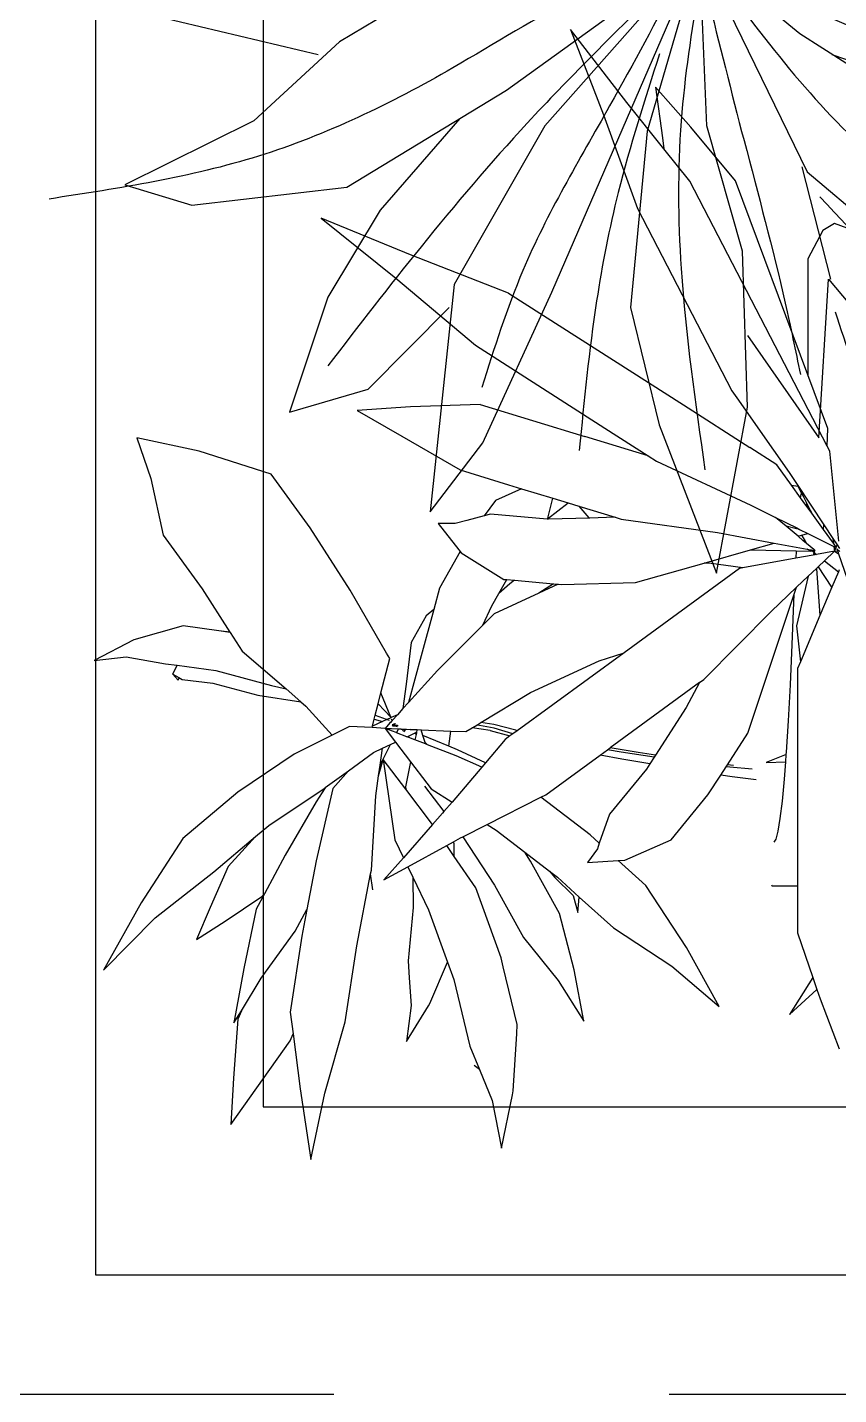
# Model space of a CAD drawing. Header units: metres. Extents: x -22 to 564, y 0 to 143.
# Drawn here: x 241.3122 to 241.5541, y 40.3751 to 40.7827 of the extents above; entities that cross this region are included whole.
import ezdxf

# ---------------------------------------------------------------- set-up
doc = ezdxf.new("R2010")
doc.units = ezdxf.units.M
doc.linetypes.add('XREF 2N NEURO-ONCOLOGIA$0$HIDDE150', pattern=[0.24, 0.15, -0.09])
doc.layers.add('XREF 2N NEURO-ONCOLOGIA$0$Mobiliario Fijo', color=40, linetype='Continuous')
doc.layers.add('XREF 2N NEURO-ONCOLOGIA$0$PROYECCIÓN', color=252, linetype='XREF 2N NEURO-ONCOLOGIA$0$HIDDE150')

# ---------------------------------------------------------------- blocks, each defined once
blk = doc.blocks.new('XREF 2N NEURO-ONCOLOGIA$0$A$C3610557F')
at = {"color": 52}
for p, q in [((1.3127, 2.3789), (1.3361, 2.439)), ((1.3361, 2.439), (1.3735, 2.2637)), ((0.9435, 2.3238), (0.8593, 2.3588)), ((0.8593, 2.3588), (0.9014, 2.1335)), ((1.2707, 2.1034), (1.3127, 2.3789)), ((1.6353, 2.2988), (1.6306, 2.3839)), ((1.6306, 2.3839), (1.6867, 2.2988)), ((1.1164, 2.0934), (0.9435, 2.3238)), ((1.5558, 2.1535), (1.6353, 2.2988)), ((1.6867, 2.2988), (1.6587, 2.1635)), ((1.3735, 2.2637), (1.3922, 1.9782)), ((1.9017, 2.0082), (1.9952, 2.2086)), ((1.9952, 2.2086), (1.9391, 1.8981)), ((0.8312, 2.0583), (0.5135, 2.1635)), ((0.5135, 2.1635), (0.6256, 1.9833)), ((1.3914, 1.9535), (1.5558, 2.1535)), ((1.6587, 2.1635), (1.481, 1.873)), ((0.9014, 2.1335), (1.0603, 1.6827)), ((1.1538, 1.7479), (1.1164, 2.0934)), ((1.28, 1.853), (1.2707, 2.1034)), ((1.0216, 1.7925), (0.8312, 2.0583)), ((0.4667, 1.9281), (0.3638, 2.0233)), ((0.3638, 2.0233), (0.448, 1.8129)), ((0.6256, 1.9833), (0.9294, 1.7579)), ((1.4624, 1.6827), (1.7147, 1.9833)), ((1.7147, 1.9833), (1.6587, 1.7579)), ((1.696, 1.7779), (1.9017, 2.0082)), ((1.3922, 1.9782), (1.3829, 1.7078)), ((0.649, 1.8129), (0.4667, 1.9281)), ((1.9391, 1.8981), (1.7474, 1.6878)), ((1.2333, 1.4273), (1.28, 1.853)), ((1.481, 1.873), (1.3576, 1.5794)), ((0.448, 1.8129), (0.6022, 1.6376)), ((0.8967, 1.6627), (0.649, 1.8129)), ((1.4296, 1.6678), (1.696, 1.7779)), ((0.9294, 1.7579), (1.0884, 1.6126)), ((1.2459, 1.5424), (1.1538, 1.7479)), ((2.1261, 1.6978), (2.3785, 1.7278)), ((2.3785, 1.7278), (2.2102, 1.5926)), ((1.3829, 1.7078), (1.3319, 1.4382)), ((1.841, 1.6476), (2.1261, 1.6978)), ((0.0974, 1.6778), (0.3919, 1.6827)), ((0.4013, 1.4574), (0.0974, 1.6778)), ((0.3919, 1.6827), (0.6724, 1.4925)), ((1.1651, 1.4565), (0.8967, 1.6627)), ((1.0603, 1.6827), (1.2749, 1.2195)), ((1.3081, 1.3822), (1.4296, 1.6678)), ((1.7474, 1.6878), (1.6726, 1.5926)), ((0.6022, 1.6376), (0.8453, 1.5074)), ((1.6121, 1.5256), (1.841, 1.6476)), ((1.6726, 1.5926), (1.5278, 1.4323)), ((2.2102, 1.5926), (1.9812, 1.4623)), ((0.8453, 1.5074), (1.0557, 1.3922)), ((0.6724, 1.4925), (1.1651, 1.2481)), ((0.1488, 1.4122), (0.0881, 1.4473)), ((0.0881, 1.4473), (0.3171, 1.3822)), ((0.7051, 1.3172), (0.4013, 1.4574)), ((1.9812, 1.4623), (1.8223, 1.4073)), ((1.2749, 1.2195), (1.2333, 1.4273)), ((1.5278, 1.4323), (1.4109, 1.3522)), ((1.869, 1.3522), (2.0746, 1.4273)), ((2.0746, 1.4273), (2.2382, 1.4173)), ((0.2283, 1.3071), (0.1488, 1.4122)), ((1.8223, 1.4073), (1.682, 1.3572)), ((2.2382, 1.4173), (2.4299, 1.3873)), ((0.3171, 1.3822), (0.5882, 1.2771)), ((1.0557, 1.3922), (1.2749, 1.2195)), ((1.2749, 1.2195), (1.3081, 1.3822)), ((2.4299, 1.3873), (2.4907, 1.3572)), ((1.682, 1.3572), (1.2749, 1.2195)), ((1.4109, 1.3522), (1.2749, 1.2195)), ((1.2749, 1.2195), (1.869, 1.3522)), ((2.4907, 1.3572), (2.3645, 1.3071)), ((1.1118, 1.262), (0.7051, 1.3172)), ((0.3311, 1.2169), (0.2283, 1.3071)), ((2.3645, 1.3071), (2.1635, 1.222)), ((0.5882, 1.2771), (0.9061, 1.2069)), ((1.2749, 1.2195), (1.1118, 1.262)), ((0.3002, 1.244), (0.0647, 1.1268)), ((0.7892, 1.1519), (0.3311, 1.2169)), ((0.8967, 0.9465), (1.2749, 1.2195)), ((0.9061, 1.2069), (1.0755, 1.1879)), ((1.2749, 1.2195), (0.9716, 0.8764)), ((0.9855, 0.5508), (1.2749, 1.2195)), ((1.2749, 1.2195), (0.9948, 1.1769)), ((1.2749, 1.2195), (1.1725, 0.8664)), ((1.6446, 1.232), (1.2749, 1.2195)), ((1.2893, 0.8764), (1.2749, 1.2195)), ((1.2749, 1.2195), (1.4857, 0.7862)), ((1.4717, 1.0567), (1.2749, 1.2195)), ((1.9205, 1.0267), (1.2749, 1.2195)), ((1.9344, 1.2269), (1.6446, 1.232)), ((2.1635, 1.222), (1.9344, 1.2269)), ((2.0654, 1.2241), (2.3598, 1.1218)), ((0.9948, 1.1769), (0.7285, 1.1368)), ((2.4907, 1.1568), (2.3458, 1.0367)), ((2.3598, 1.1218), (2.4907, 1.1568)), ((0.0647, 1.1268), (0.5274, 1.0166)), ((0.7285, 1.1368), (0.5695, 1.0416)), ((2.0934, 1.0718), (1.5204, 1.1462)), ((1.668, 0.9315), (1.4717, 1.0567)), ((2.3458, 1.0367), (2.0934, 1.0718)), ((0.5695, 1.0416), (0.4013, 0.8865)), ((2.1775, 0.8965), (1.9205, 1.0267)), ((1.5344, 1.0167), (1.8971, 0.8914)), ((0.5835, 0.7562), (0.8967, 0.9465)), ((1.8643, 0.7361), (1.668, 0.9315)), ((0.4013, 0.8865), (0.1488, 0.7612)), ((0.8052, 0.8909), (0.649, 0.7112)), ((1.8971, 0.8914), (2.1307, 0.8113)), ((2.3972, 0.7612), (2.1775, 0.8965)), ((0.9716, 0.8764), (0.7939, 0.5659)), ((1.1725, 0.8664), (1.1398, 0.5208)), ((1.3595, 0.6309), (1.2893, 0.8764)), ((2.1307, 0.8113), (2.3972, 0.7612)), ((1.5324, 0.5759), (1.4763, 0.7962)), ((1.4857, 0.7862), (1.7054, 0.6009)), ((0.1488, 0.7612), (0.2797, 0.7212)), ((0.2797, 0.7212), (0.5835, 0.7562)), ((2.0513, 0.5058), (1.8643, 0.7361)), ((0.649, 0.7112), (0.5462, 0.5408)), ((1.3688, 0.3255), (1.3595, 0.6309)), ((1.7054, 0.6009), (1.9017, 0.4958)), ((0.7939, 0.5659), (0.7471, 0.1201)), ((1.509, 0.2654), (1.5278, 0.5759)), ((1.5278, 0.5759), (1.7708, 0.2854)), ((1.8643, 0.3305), (1.7615, 0.5709)), ((0.5462, 0.5408), (0.4713, 0.3154)), ((0.85, 0.2554), (0.9855, 0.5508)), ((0.6256, 0.3606), (0.7846, 0.5208)), ((1.1398, 0.5208), (1.1959, 0.2905)), ((1.9017, 0.4958), (2.1354, 0.3755)), ((2.1354, 0.3755), (2.0513, 0.5058)), ((1.3688, 0.4658), (1.509, 0.2654)), ((0.4713, 0.3154), (0.6256, 0.3606)), ((1.3081, 0), (1.3688, 0.3255)), ((1.9251, 0.2053), (1.8643, 0.3305)), ((1.1959, 0.2905), (1.3081, 0)), ((1.7708, 0.2854), (1.9251, 0.2053)), ((0.7471, 0.1201), (0.85, 0.2554))]:
    blk.add_line(p, q, dxfattribs=at)
at = {"color": 104, "ltscale": 0.3}
for points in [[(1.1115, 2.3554), (1.1965, 2.0667), (1.2092, 1.7652), (1.2262, 1.6293)], [(1.2687, 1.2853), (1.2942, 1.6038), (1.3367, 1.8374), (1.3367, 2.1728), (1.3367, 2.3172)], [(1.6384, 2.3215), (1.5746, 2.0709), (1.4387, 1.8883), (1.4132, 1.7864)], [(1.2772, 1.2343), (1.2135, 1.5019), (1.12, 1.7354), (1.0265, 1.986), (0.9373, 2.2365)], [(1.3579, 1.5146), (1.4854, 1.8204), (1.6893, 2.0624), (1.7743, 2.1856)], [(0.5592, 2.1134), (0.7801, 1.969), (0.9585, 1.7991), (1.0393, 1.6972)], [(1.273, 1.2258), (1.3877, 1.3999), (1.5364, 1.608), (1.7658, 1.7821), (1.94, 2.0115), (1.9613, 2.0837)], [(1.6638, 1.5486), (1.9188, 1.7524), (2.076, 1.8289), (2.2034, 1.969)], [(1.2475, 1.2556), (1.0265, 1.5061), (0.7503, 1.6802), (0.5294, 1.8246), (0.4614, 1.8841)], [(1.2467, 1.2327), (0.9499, 1.3909), (0.6926, 1.5343), (0.4601, 1.7024), (0.371, 1.7469), (0.0396, 1.8013)], [(1.1115, 1.2641), (0.7376, 1.383), (0.4232, 1.5358), (0.2575, 1.608)], [(1.3282, 1.2471), (1.5491, 1.3787), (1.8933, 1.5656), (2.1142, 1.6335)], [(0.95, 1.1919), (0.5422, 1.2343), (0.2405, 1.3405)], [(1.4727, 1.2471), (1.8253, 1.2895), (2.3182, 1.3532)], [(1.2517, 1.2079), (1.0389, 1.1288), (0.7916, 0.9904), (0.4106, 0.8173), (0, 0.7332)], [(1.3154, 1.2216), (1.6511, 1.1664), (2.0335, 1.1367), (2.2587, 1.0899), (2.3777, 1.0899)], [(1.2984, 1.1876), (1.4514, 0.988), (1.6214, 0.8097), (1.9018, 0.5846), (1.9953, 0.5039)], [(1.2347, 1.1664), (1.0988, 0.9158), (0.9288, 0.5931), (0.8481, 0.3638)], [(1.3409, 1.1791), (1.5576, 1.0772), (1.8465, 0.9753), (2.093, 0.8861)], [(1.188, 1.1367), (0.9373, 0.8819), (0.7291, 0.6398), (0.5464, 0.4062)], [(1.273, 1.1494), (1.239, 0.8861), (1.239, 0.5973), (1.2857, 0.2024)], [(1.29, 1.1324), (1.3622, 0.8479), (1.4429, 0.5294), (1.4727, 0.3892)], [(1.7531, 1.1027), (2.0208, 1.039), (2.3946, 0.9073)], [(1.1965, 1.0177), (1.1157, 0.746), (1.0733, 0.5336), (1.0393, 0.2406)], [(1.6554, 0.971), (1.8933, 0.8224), (2.2204, 0.6143), (2.3012, 0.5506)], [(1.5109, 0.7375), (1.7233, 0.4869), (1.8253, 0.317)], [(1.5406, 0.5124), (1.5959, 0.3128), (1.6044, 0.2491)]]:
    blk.add_spline(points, degree=3, dxfattribs=at)
blk = doc.blocks.new('XREF 2N NEURO-ONCOLOGIA$0$PLANTA CIRCULAR-02')
at = {"color": 72}
for p, q in [((-0.25179, 0.17367), (-0.24577, 0.21329)), ((-0.24577, 0.21329), (-0.23803, 0.17604)), ((-0.14427, 0.18025), (-0.13896, 0.20693)), ((-0.13896, 0.20693), (-0.1329, 0.177)), ((-0.29066, 0.19375), (-0.27613, 0.17302)), ((-0.28917, 0.16762), (-0.29066, 0.19375)), ((-0.15135, 0.16285), (-0.14427, 0.18025)), ((-0.1329, 0.177), (-0.13246, 0.17483)), ((-0.27613, 0.17302), (-0.25742, 0.14676)), ((-0.25581, 0.14293), (-0.25179, 0.17367)), ((-0.23803, 0.17604), (-0.22651, 0.13608)), ((-0.13246, 0.17483), (-0.13045, 0.14293)), ((-0.2867, 0.13462), (-0.28917, 0.16762)), ((-0.15664, 0.14984), (-0.15135, 0.16285)), ((-0.25742, 0.14676), (-0.25581, 0.14293)), ((-0.19213, 0.14717), (-0.17993, 0.12715)), ((-0.1896, 0.12706), (-0.19213, 0.14717)), ((-0.16571, 0.11237), (-0.15664, 0.14984)), ((0.03957, 0.12318), (0.0503, 0.15126)), ((-0.25741, 0.13075), (-0.25581, 0.14293)), ((-0.13045, 0.14293), (-0.13011, 0.13767)), ((-0.28891, 0.13674), (-0.28476, 0.12997)), ((-0.2833, 0.10621), (-0.28891, 0.13674)), ((-0.28476, 0.12997), (-0.2867, 0.13462)), ((-0.25091, 0.08819), (-0.25741, 0.13075)), ((-0.22651, 0.13608), (-0.22001, 0.09352)), ((-0.13011, 0.13767), (-0.13796, 0.10525)), ((-0.10724, 0.11289), (-0.09284, 0.13569)), ((-0.09284, 0.13569), (-0.09825, 0.1069)), ((0.02246, 0.13195), (0.03779, 0.11805)), ((0.03545, 0.11127), (0.02246, 0.13195)), ((-0.28476, 0.12997), (-0.27358, 0.11173)), ((-0.19066, 0.11152), (-0.1896, 0.12706)), ((-0.17993, 0.12715), (-0.17917, 0.1259)), ((-0.17917, 0.1259), (-0.16926, 0.10263)), ((-0.04346, 0.10501), (-0.01706, 0.12754)), ((-0.01706, 0.12754), (-0.03535, 0.09444)), ((0.03779, 0.11805), (0.03957, 0.12318)), ((0.03545, 0.11127), (0.03779, 0.11805)), ((-0.27358, 0.11173), (-0.25453, 0.08532)), ((-0.1913, 0.102), (-0.19066, 0.11152)), ((-0.16926, 0.10263), (-0.16571, 0.11237)), ((-0.12667, 0.08886), (-0.10724, 0.11289)), ((0.02681, 0.08627), (0.03545, 0.11127)), ((-0.36204, 0.10721), (-0.3331, 0.0778)), ((-0.34083, 0.06946), (-0.36204, 0.10721)), ((-0.27637, 0.07292), (-0.2833, 0.10621)), ((-0.18846, 0.07199), (-0.1913, 0.102)), ((-0.17994, 0.07331), (-0.16926, 0.10263)), ((-0.13919, 0.10019), (-0.15342, 0.06113)), ((-0.13796, 0.10525), (-0.13919, 0.10019)), ((-0.09825, 0.1069), (-0.10649, 0.07541)), ((-0.07631, 0.08354), (-0.04346, 0.10501)), ((-0.22001, 0.09352), (-0.2123, 0.05321)), ((-0.03535, 0.09444), (-0.05811, 0.0598)), ((-0.30982, 0.08997), (-0.2939, 0.07964)), ((-0.30231, 0.07211), (-0.30982, 0.08997)), ((-0.25453, 0.08532), (-0.24803, 0.07317)), ((-0.24803, 0.07317), (-0.25091, 0.08819)), ((-0.14287, 0.05953), (-0.12667, 0.08886)), ((0.02681, 0.0601), (0.02681, 0.08627)), ((-0.3331, 0.0778), (-0.30019, 0.05211)), ((-0.2939, 0.07964), (-0.27325, 0.06594)), ((-0.0954, 0.06619), (-0.07631, 0.08354)), ((-0.31755, 0.03338), (-0.34083, 0.06946)), ((-0.29213, 0.04903), (-0.30231, 0.07211)), ((-0.2718, 0.06437), (-0.27637, 0.07292)), ((-0.24281, 0.04587), (-0.24803, 0.07317)), ((-0.18871, 0.05511), (-0.17994, 0.07331)), ((-0.18871, 0.05511), (-0.18846, 0.07199)), ((-0.10649, 0.07541), (-0.12269, 0.04608)), ((-0.09875, 0.06542), (-0.09628, 0.07483)), ((-0.09628, 0.07483), (-0.0954, 0.06619)), ((-0.27325, 0.06594), (-0.2718, 0.06437)), ((-0.26025, 0.04278), (-0.2718, 0.06437)), ((-0.21113, 0.0621), (-0.2123, 0.05321)), ((-0.10918, 0.05534), (-0.09875, 0.06542)), ((-0.10756, 0.05513), (-0.0954, 0.06619)), ((-0.20489, 0.05654), (-0.19153, 0.04925)), ((-0.19398, 0.04418), (-0.20489, 0.05654)), ((-0.19153, 0.04925), (-0.18871, 0.05511)), ((-0.15342, 0.06113), (-0.16543, 0.04347)), ((-0.16063, 0.03244), (-0.14287, 0.05953)), ((-0.11204, 0.05171), (-0.10918, 0.05534)), ((-0.11204, 0.05171), (-0.10756, 0.05513)), ((-0.05811, 0.0598), (-0.07353, 0.04579)), ((0.0123, 0.05942), (0.01266, 0.0601)), ((0.02681, 0.0601), (0.01266, 0.0601)), ((0.02681, -0.06178), (0.02681, 0.0601)), ((-0.30019, 0.05211), (-0.27675, 0.03236)), ((-0.27675, 0.03236), (-0.29213, 0.04903)), ((-0.2123, 0.05321), (-0.21191, 0.0512)), ((-0.21191, 0.0512), (-0.2094, 0.00956)), ((-0.19153, 0.04925), (-0.16962, 0.0373)), ((-0.12598, 0.04106), (-0.11204, 0.05171)), ((-0.12269, 0.04608), (-0.12598, 0.04106)), ((-0.0907, 0.04679), (-0.07353, 0.04579)), ((-0.08527, 0.03914), (-0.0907, 0.04679)), ((-0.24284, 0.01284), (-0.26025, 0.04278)), ((-0.23342, 0.00542), (-0.24281, 0.04587)), ((-0.19879, 0.03419), (-0.19398, 0.04418)), ((-0.17757, 0.0256), (-0.19398, 0.04418)), ((-0.16543, 0.04347), (-0.16962, 0.0373)), ((-0.16543, 0.04347), (-0.16553, 0.03647)), ((-0.14206, 0.02878), (-0.12598, 0.04106)), ((-0.08421, 0.03608), (-0.08527, 0.03914)), ((-0.07353, 0.04579), (-0.06991, 0.04557)), ((-0.06991, 0.04557), (-0.044, 0.03413)), ((-0.28665, 0.00735), (-0.31755, 0.03338)), ((-0.27675, 0.03236), (-0.26929, 0.02608)), ((-0.20529, -0.01091), (-0.19879, 0.03419)), ((-0.16962, 0.0373), (-0.16586, 0.03524)), ((-0.16553, 0.03647), (-0.16586, 0.03524)), ((-0.16586, 0.03524), (-0.16188, 0.03307)), ((-0.16188, 0.03307), (-0.16063, 0.03244)), ((-0.16063, 0.03244), (-0.14708, 0.02557)), ((-0.08937, 0.03139), (-0.11697, 0.0103)), ((-0.08421, 0.03608), (-0.08937, 0.03139)), ((-0.0785, 0.01968), (-0.08421, 0.03608)), ((-0.044, 0.03413), (-0.02333, 0.009)), ((0.01372, 0.03542), (0.01491, 0.03372)), ((0.01491, 0.03372), (0.01609, 0.02933)), ((-0.26929, 0.02608), (-0.23787, 0.00496)), ((-0.17817, 0.02473), (-0.19264, 0.00572)), ((-0.17757, 0.0256), (-0.17817, 0.02473)), ((-0.17197, 0.01925), (-0.17757, 0.0256)), ((-0.14708, 0.02557), (-0.14206, 0.02878)), ((-0.14708, 0.02557), (-0.11697, 0.0103)), ((0.01609, 0.02933), (0.01725, 0.02224)), ((-0.18209, 0.00414), (-0.17121, 0.01835)), ((-0.17121, 0.01835), (-0.17197, 0.01925)), ((-0.16669, 0.01302), (-0.17121, 0.01835)), ((-0.05782, -0.00545), (-0.0785, 0.01968)), ((0.01725, 0.02224), (0.01841, 0.01248)), ((-0.23787, 0.00496), (-0.24284, 0.01284)), ((-0.2094, 0.00956), (-0.20784, -0.0018)), ((-0.17845, 0.00549), (-0.16669, 0.01302)), ((-0.15004, -0.00661), (-0.16669, 0.01302)), ((-0.11697, 0.0103), (-0.11422, 0.00891)), ((-0.11422, 0.00891), (-0.08375, -0.01331)), ((-0.02333, 0.009), (-0.01613, -0.00216)), ((0.01841, 0.01248), (0.01956, 0.00008)), ((-0.2551, -0.01386), (-0.28665, 0.00735)), ((-0.23787, 0.00496), (-0.23774, 0.00487)), ((-0.23774, 0.00487), (-0.2248, -0.00454)), ((-0.2248, -0.00454), (-0.23342, 0.00542)), ((-0.19264, 0.00572), (-0.20529, -0.01091)), ((-0.19277, 0.00452), (-0.19264, 0.00572)), ((-0.18994, -0.00958), (-0.19277, 0.00452)), ((-0.18994, -0.00958), (-0.18076, 0.00246)), ((-0.18076, 0.00246), (-0.17845, 0.00549)), ((0.00367, 0.00046), (-0.0097, -0.00122)), ((0.01956, 0.00008), (0.02028, -0.00965)), ((-0.2248, -0.00454), (-0.21062, -0.01484)), ((-0.20784, -0.0018), (-0.20704, -0.00765)), ((-0.20784, -0.0018), (-0.20529, -0.01091)), ((-0.20704, -0.00765), (-0.20547, -0.01074)), ((-0.20704, -0.00765), (-0.20574, -0.01714)), ((-0.15004, -0.00661), (-0.16431, -0.01296)), ((-0.14803, -0.00898), (-0.15004, -0.00661)), ((-0.05588, -0.00846), (-0.05782, -0.00545)), ((-0.0097, -0.00122), (-0.01613, -0.00216)), ((-0.01613, -0.00216), (-0.01314, -0.00679)), ((-0.01112, -0.00654), (-0.01314, -0.00679)), ((-0.01314, -0.00679), (-0.0124, -0.00794)), ((-0.00892, -0.00757), (-0.0124, -0.00794)), ((0.0015, -0.00545), (-0.01112, -0.00654)), ((-0.23391, -0.02449), (-0.2551, -0.01386)), ((-0.21062, -0.01484), (-0.20574, -0.01714)), ((-0.20547, -0.01074), (-0.20109, -0.01933)), ((-0.20529, -0.01091), (-0.20547, -0.01074)), ((-0.19835, -0.02063), (-0.18994, -0.00958)), ((-0.16431, -0.01296), (-0.18043, -0.01916)), ((-0.14803, -0.00898), (-0.16359, -0.01629)), ((-0.13686, -0.02214), (-0.14803, -0.00898)), ((-0.07146, -0.01111), (-0.08375, -0.01331)), ((-0.08375, -0.01331), (-0.07962, -0.01632)), ((-0.0719, -0.01503), (-0.07962, -0.01632)), ((-0.06234, -0.01483), (-0.07807, -0.01746)), ((-0.05348, -0.01218), (-0.0719, -0.01503)), ((-0.05588, -0.00846), (-0.07146, -0.01111)), ((-0.05272, -0.01336), (-0.06234, -0.01483)), ((-0.05348, -0.01218), (-0.05588, -0.00846)), ((-0.05272, -0.01336), (-0.05348, -0.01218)), ((-0.0355, -0.04007), (-0.05272, -0.01336)), ((-0.0124, -0.00794), (-0.001, -0.02562)), ((0.00928, -0.00925), (0.02028, -0.00965)), ((0.02059, -0.01371), (0.00928, -0.00925)), ((0.02028, -0.00965), (0.02059, -0.01371)), ((0.02059, -0.01371), (0.02068, -0.01495)), ((0.02068, -0.01495), (0.02179, -0.03257)), ((-0.20574, -0.01714), (-0.20109, -0.01933)), ((-0.20421, -0.02832), (-0.19835, -0.02063)), ((-0.20109, -0.01933), (-0.19835, -0.02063)), ((-0.18746, -0.02187), (-0.19094, -0.02321)), ((-0.18155, -0.0196), (-0.18746, -0.02187)), ((-0.18686, -0.02487), (-0.18746, -0.02187)), ((-0.16849, -0.01832), (-0.18306, -0.02438)), ((-0.18179, -0.02038), (-0.18306, -0.02438)), ((-0.18043, -0.01916), (-0.18179, -0.02038)), ((-0.18155, -0.0196), (-0.18179, -0.02038)), ((-0.18043, -0.01916), (-0.18155, -0.0196)), ((-0.16359, -0.01629), (-0.16849, -0.01832)), ((-0.16849, -0.01832), (-0.16737, -0.02682)), ((-0.13424, -0.02406), (-0.13686, -0.02214)), ((-0.07962, -0.01632), (-0.07807, -0.01746)), ((-0.02798, -0.05398), (-0.07807, -0.01746)), ((-0.24857, -0.0408), (-0.23391, -0.02449)), ((-0.22412, -0.0294), (-0.23391, -0.02449)), ((-0.21153, -0.02872), (-0.22412, -0.0294)), ((-0.20421, -0.02832), (-0.21153, -0.02872)), ((-0.21153, -0.02872), (-0.21134, -0.02946)), ((-0.21134, -0.02946), (-0.21032, -0.03341)), ((-0.20562, -0.03212), (-0.21134, -0.02946)), ((-0.19807, -0.02596), (-0.20421, -0.02832)), ((-0.20421, -0.02832), (-0.19667, -0.02802)), ((-0.20056, -0.02812), (-0.20421, -0.02832)), ((-0.20146, -0.03137), (-0.20421, -0.02832)), ((-0.20033, -0.03025), (-0.19737, -0.0294)), ((-0.20033, -0.03025), (-0.19981, -0.0296)), ((-0.1972, -0.02984), (-0.20033, -0.03025)), ((-0.19875, -0.03079), (-0.20033, -0.03025)), ((-0.19748, -0.0293), (-0.19981, -0.0296)), ((-0.19778, -0.02585), (-0.19807, -0.02596)), ((-0.19199, -0.02362), (-0.19778, -0.02585)), ((-0.19778, -0.02585), (-0.19672, -0.02792)), ((-0.1972, -0.02984), (-0.19706, -0.02967)), ((-0.1972, -0.02984), (-0.19684, -0.0299)), ((-0.1957, -0.02786), (-0.19672, -0.02792)), ((-0.19672, -0.02792), (-0.19667, -0.02802)), ((-0.19667, -0.02802), (-0.19568, -0.02798)), ((-0.19524, -0.02784), (-0.1957, -0.02786)), ((-0.19568, -0.02798), (-0.1957, -0.02786)), ((-0.19568, -0.02798), (-0.19521, -0.02796)), ((-0.19524, -0.02784), (-0.1953, -0.02763)), ((-0.19521, -0.02796), (-0.19524, -0.02784)), ((-0.19521, -0.02796), (-0.19359, -0.02789)), ((-0.19453, -0.02692), (-0.19417, -0.02729)), ((-0.19417, -0.02729), (-0.19359, -0.02789)), ((-0.19367, -0.02642), (-0.19261, -0.02769)), ((-0.19359, -0.02789), (-0.19248, -0.02785)), ((-0.19229, -0.02768), (-0.19261, -0.02769)), ((-0.19261, -0.02769), (-0.19248, -0.02785)), ((-0.19248, -0.02785), (-0.19234, -0.02784)), ((-0.19234, -0.02784), (-0.19229, -0.02768)), ((-0.19234, -0.02784), (-0.1901, -0.02775)), ((-0.18987, -0.02754), (-0.19229, -0.02768)), ((-0.19098, -0.02323), (-0.19199, -0.02362)), ((-0.19199, -0.02362), (-0.1915, -0.02385)), ((-0.1915, -0.02385), (-0.19098, -0.02323)), ((-0.1915, -0.02385), (-0.19118, -0.024)), ((-0.19118, -0.024), (-0.19094, -0.02321)), ((-0.19118, -0.024), (-0.18771, -0.02563)), ((-0.19094, -0.02321), (-0.19098, -0.02323)), ((-0.18987, -0.02754), (-0.1901, -0.02775)), ((-0.1901, -0.02775), (-0.18631, -0.02759)), ((-0.18636, -0.02735), (-0.18987, -0.02754)), ((-0.18686, -0.02487), (-0.18771, -0.02563)), ((-0.18771, -0.02563), (-0.18694, -0.026)), ((-0.18666, -0.02588), (-0.18694, -0.026)), ((-0.18694, -0.026), (-0.1866, -0.02616)), ((-0.18666, -0.02588), (-0.18686, -0.02487)), ((-0.1866, -0.02616), (-0.18666, -0.02588)), ((-0.1866, -0.02616), (-0.18649, -0.02621)), ((-0.18636, -0.02735), (-0.18658, -0.02625)), ((-0.18631, -0.02759), (-0.18636, -0.02735)), ((-0.18631, -0.02759), (-0.18404, -0.0275)), ((-0.18306, -0.02438), (-0.18404, -0.0275)), ((-0.18404, -0.0275), (-0.16737, -0.02682)), ((-0.16737, -0.02682), (-0.159, -0.02649)), ((-0.159, -0.02649), (-0.15541, -0.02865)), ((-0.14535, -0.02713), (-0.15541, -0.02865)), ((-0.15541, -0.02865), (-0.15511, -0.02883)), ((-0.15511, -0.02883), (-0.15285, -0.0302)), ((-0.15124, -0.03001), (-0.15285, -0.0302)), ((-0.15285, -0.0302), (-0.15051, -0.03161)), ((-0.14317, -0.02844), (-0.15124, -0.03001)), ((-0.14327, -0.03042), (-0.15051, -0.03161)), ((-0.14535, -0.02713), (-0.13424, -0.02406)), ((-0.13099, -0.02731), (-0.14327, -0.03042)), ((-0.1326, -0.02525), (-0.14317, -0.02844)), ((-0.1326, -0.02525), (-0.13424, -0.02406)), ((-0.13017, -0.02702), (-0.1326, -0.02525)), ((-0.13017, -0.02702), (-0.13099, -0.02731)), ((-0.07029, -0.07069), (-0.13017, -0.02702)), ((-0.001, -0.02562), (0.02509, -0.1035)), ((-0.21032, -0.03341), (-0.20562, -0.03212)), ((-0.21032, -0.03341), (-0.20973, -0.03571)), ((-0.20973, -0.03571), (-0.20359, -0.03344)), ((-0.20973, -0.03571), (-0.20807, -0.04213)), ((-0.20106, -0.03455), (-0.20807, -0.04213)), ((-0.20106, -0.03455), (-0.20651, -0.04819)), ((-0.20327, -0.03321), (-0.20562, -0.03212)), ((-0.20359, -0.03344), (-0.20327, -0.03321)), ((-0.20359, -0.03344), (-0.20314, -0.03327)), ((-0.20314, -0.03327), (-0.20327, -0.03321)), ((-0.20314, -0.03327), (-0.20193, -0.03282)), ((-0.20108, -0.03423), (-0.20309, -0.0333)), ((-0.20158, -0.03198), (-0.20128, -0.03177)), ((-0.20117, -0.03169), (-0.20146, -0.03137)), ((-0.20128, -0.03177), (-0.20117, -0.03169)), ((-0.20031, -0.03265), (-0.20117, -0.03169)), ((-0.20096, -0.03429), (-0.20108, -0.03423)), ((-0.20096, -0.03429), (-0.20106, -0.03455)), ((-0.20086, -0.03433), (-0.20106, -0.03455)), ((-0.20086, -0.03433), (-0.20096, -0.03429)), ((-0.19728, -0.03599), (-0.20086, -0.03433)), ((-0.20031, -0.03265), (-0.2006, -0.03338)), ((-0.19728, -0.03599), (-0.20031, -0.03265)), ((-0.19858, -0.03084), (-0.19875, -0.03079)), ((-0.19868, -0.03086), (-0.19875, -0.03079)), ((-0.19841, -0.0309), (-0.19858, -0.03084)), ((-0.1942, -0.03941), (-0.19728, -0.03599)), ((-0.15051, -0.03161), (-0.12272, -0.04835)), ((0.02179, -0.03257), (0.02287, -0.05273)), ((-0.27549, -0.04685), (-0.25141, -0.04325)), ((-0.2597, -0.05039), (-0.25141, -0.04325)), ((-0.25141, -0.04325), (-0.24857, -0.0408)), ((-0.20807, -0.04213), (-0.20651, -0.04819)), ((-0.19116, -0.04278), (-0.1942, -0.03941)), ((-0.19243, -0.05312), (-0.1942, -0.03941)), ((-0.17487, -0.06082), (-0.19116, -0.04278)), ((-0.18402, -0.06887), (-0.19116, -0.04278)), ((-0.02798, -0.05398), (-0.0355, -0.04007)), ((-0.30075, -0.05371), (-0.27549, -0.04685)), ((-0.29902, -0.06068), (-0.26791, -0.05225)), ((-0.28429, -0.07158), (-0.2597, -0.05039)), ((-0.26791, -0.05225), (-0.2597, -0.05039)), ((-0.20651, -0.04819), (-0.20155, -0.06743)), ((-0.18957, -0.07639), (-0.19243, -0.05312)), ((-0.12272, -0.04835), (-0.08429, -0.06607)), ((0.02287, -0.05273), (0.02393, -0.0754)), ((-0.32008, -0.05541), (-0.32314, -0.05877)), ((-0.32314, -0.05877), (-0.31981, -0.05678)), ((-0.32314, -0.05877), (-0.32072, -0.06364)), ((-0.32072, -0.06364), (-0.29902, -0.06068)), ((-0.31981, -0.05678), (-0.32008, -0.05541)), ((-0.31981, -0.05678), (-0.31789, -0.05563)), ((-0.31789, -0.05563), (-0.30075, -0.05371)), ((-0.14949, -0.08617), (-0.17487, -0.06082)), ((-0.02798, -0.05398), (-0.02554, -0.05576)), ((-0.02554, -0.05576), (0.01204, -0.09375)), ((-0.36714, -0.0664), (-0.34938, -0.06841)), ((-0.34499, -0.07784), (-0.36714, -0.0664)), ((-0.34938, -0.06841), (-0.32727, -0.06454)), ((-0.32727, -0.06454), (-0.32072, -0.06364)), ((-0.20155, -0.06743), (-0.20333, -0.0705)), ((-0.17696, -0.09495), (-0.18402, -0.06887)), ((-0.08429, -0.06607), (-0.07029, -0.07069)), ((0.02637, -0.08581), (0.02847, -0.06569)), ((0.02847, -0.06569), (0.02681, -0.06178)), ((0.03942, -0.09152), (0.02847, -0.06569)), ((-0.29106, -0.0821), (-0.28429, -0.07158)), ((-0.20333, -0.0705), (-0.2238, -0.10583)), ((-0.18119, -0.0914), (-0.18957, -0.07639)), ((-0.00556, -0.11789), (-0.07029, -0.07069)), ((0.02393, -0.0754), (0.02509, -0.1035)), ((-0.31742, -0.08571), (-0.34499, -0.07784)), ((-0.29733, -0.08296), (-0.31742, -0.08571)), ((-0.30676, -0.1065), (-0.29117, -0.08227)), ((-0.29106, -0.0821), (-0.29733, -0.08296)), ((-0.29117, -0.08227), (-0.29733, -0.08296)), ((-0.29117, -0.08227), (-0.29106, -0.0821)), ((-0.17696, -0.09495), (-0.18119, -0.0914)), ((-0.14313, -0.09252), (-0.14949, -0.08617)), ((-0.14949, -0.08617), (-0.14439, -0.09704)), ((0.03284, -0.11355), (0.02637, -0.08581)), ((0.03749, -0.11798), (0.03942, -0.09152)), ((0.04616, -0.10741), (0.03942, -0.09152)), ((-0.17371, -0.10696), (-0.17696, -0.09495)), ((-0.14439, -0.09704), (-0.14055, -0.1038)), ((-0.118, -0.1041), (-0.14313, -0.09252)), ((0.01204, -0.09375), (0.0264, -0.10742)), ((-0.32857, -0.13659), (-0.30676, -0.1065)), ((-0.2238, -0.10583), (-0.24626, -0.14075)), ((-0.16213, -0.12734), (-0.17371, -0.10696)), ((-0.14055, -0.1038), (-0.13608, -0.11167)), ((-0.13436, -0.10939), (-0.14055, -0.1038)), ((-0.10717, -0.1091), (-0.118, -0.1041)), ((-0.10988, -0.10934), (-0.118, -0.1041)), ((0.02509, -0.1035), (0.0264, -0.10742)), ((-0.16165, -0.12672), (-0.13758, -0.1118)), ((-0.13758, -0.1118), (-0.13608, -0.11167)), ((-0.13608, -0.11167), (-0.13176, -0.11129)), ((-0.13176, -0.11129), (-0.13436, -0.10939)), ((-0.13176, -0.11129), (-0.10988, -0.10934)), ((-0.10988, -0.10934), (-0.10717, -0.1091)), ((-0.10717, -0.1091), (-0.10516, -0.10892)), ((-0.10516, -0.10892), (-0.06398, -0.11004)), ((-0.06398, -0.11004), (-0.02541, -0.12098)), ((0.0264, -0.10742), (0.03284, -0.11355)), ((0.03284, -0.11355), (0.03749, -0.11798)), ((0.04616, -0.10741), (0.03868, -0.11886)), ((0.0498, -0.11599), (0.04616, -0.10741)), ((0.04985, -0.12617), (0.05465, -0.11215)), ((-0.02286, -0.12084), (-0.02541, -0.12098)), ((-0.02541, -0.12098), (0.00054, -0.12836)), ((-0.00376, -0.11822), (-0.02286, -0.12084)), ((-0.00376, -0.11822), (-0.00556, -0.11789)), ((0.026, -0.12362), (-0.00376, -0.11822)), ((0.03749, -0.11798), (0.03858, -0.11901)), ((0.03868, -0.11886), (0.03858, -0.11901)), ((0.03858, -0.11901), (0.03862, -0.11905)), ((0.03868, -0.11886), (0.03862, -0.11905)), ((0.03862, -0.11905), (0.04194, -0.1222)), ((0.04194, -0.1222), (0.0498, -0.11599)), ((0.04194, -0.1222), (0.04753, -0.12753)), ((0.0503, -0.11718), (0.0498, -0.11599)), ((-0.16697, -0.1336), (-0.16213, -0.12734)), ((-0.16213, -0.12734), (-0.16165, -0.12672)), ((0.00054, -0.12836), (0.02621, -0.12773)), ((0.00054, -0.12836), (0.01381, -0.13214)), ((0.01381, -0.13214), (0.03224, -0.12874)), ((0.02621, -0.12773), (0.026, -0.12362)), ((0.03559, -0.12536), (0.026, -0.12362)), ((0.02621, -0.12773), (0.03431, -0.12753)), ((0.03608, -0.12852), (0.03198, -0.13196)), ((0.03431, -0.12753), (0.03224, -0.12874)), ((0.03224, -0.12874), (0.03426, -0.12837)), ((0.03426, -0.12837), (0.03431, -0.12753)), ((0.03426, -0.12837), (0.03438, -0.1282)), ((0.03426, -0.12837), (0.03478, -0.12828)), ((0.03521, -0.12752), (0.03431, -0.12753)), ((0.03478, -0.12828), (0.03615, -0.12802)), ((0.03521, -0.12752), (0.03596, -0.12693)), ((0.03609, -0.12751), (0.03521, -0.12752)), ((0.03677, -0.12557), (0.03559, -0.12536)), ((0.03596, -0.12693), (0.03559, -0.12536)), ((0.03609, -0.12751), (0.03596, -0.12693)), ((0.03615, -0.12846), (0.03608, -0.12852)), ((0.03615, -0.12751), (0.03609, -0.12751)), ((0.03651, -0.1265), (0.03615, -0.12775)), ((0.03615, -0.12775), (0.03615, -0.12751)), ((0.03615, -0.12802), (0.03615, -0.12775)), ((0.03682, -0.1279), (0.03615, -0.12846)), ((0.03615, -0.12802), (0.03682, -0.1279)), ((0.03615, -0.12853), (0.03615, -0.12846)), ((0.03677, -0.12557), (0.03651, -0.1265)), ((0.03651, -0.1265), (0.0375, -0.12571)), ((0.0375, -0.12571), (0.03677, -0.12557)), ((0.04753, -0.12753), (0.0375, -0.12571)), ((0.04855, -0.12984), (0.04699, -0.13201)), ((0.0472, -0.1303), (0.04753, -0.12753)), ((0.0472, -0.1303), (0.04847, -0.12967)), ((0.04753, -0.12753), (0.04985, -0.12617)), ((0.04939, -0.1275), (0.04753, -0.12753)), ((0.04753, -0.12753), (0.04847, -0.12967)), ((0.04847, -0.12967), (0.04879, -0.12951)), ((0.04879, -0.12951), (0.04855, -0.12984)), ((0.04855, -0.12984), (0.0491, -0.13108)), ((0.05068, -0.12748), (0.04892, -0.12888)), ((0.04892, -0.12888), (0.04939, -0.1275)), ((0.0491, -0.13108), (0.05045, -0.12904)), ((0.04939, -0.1275), (0.04985, -0.12617)), ((-0.33541, -0.16831), (-0.32857, -0.13659)), ((-0.1744, -0.1432), (-0.16697, -0.1336)), ((-0.01802, -0.138), (0.01381, -0.13214)), ((0.02722, -0.13595), (0.0205, -0.14158)), ((0.02995, -0.13366), (0.02722, -0.13595)), ((0.02722, -0.13595), (0.02909, -0.13649)), ((0.02805, -0.13983), (0.0327, -0.13751)), ((0.02909, -0.13649), (0.03095, -0.13358)), ((0.02909, -0.13649), (0.0327, -0.13751)), ((0.03198, -0.13196), (0.02995, -0.13366)), ((0.02995, -0.13366), (0.03095, -0.13358)), ((0.03095, -0.13358), (0.03198, -0.13196)), ((0.0327, -0.13751), (0.0472, -0.1303)), ((0.04699, -0.13201), (0.04146, -0.13969)), ((0.04157, -0.14242), (0.04666, -0.13475)), ((0.05003, -0.13319), (0.04494, -0.18357)), ((0.04666, -0.13475), (0.0491, -0.13108)), ((0.04666, -0.13475), (0.04699, -0.13201)), ((-0.24626, -0.14075), (-0.26808, -0.17084)), ((-0.16501, -0.14304), (-0.1744, -0.1432)), ((-0.15834, -0.14484), (-0.16501, -0.14304)), ((-0.14862, -0.14749), (-0.15834, -0.14484)), ((-0.11271, -0.14555), (-0.11333, -0.14561)), ((-0.08961, -0.14618), (-0.11271, -0.14555)), ((-0.07533, -0.14657), (-0.07191, -0.14553)), ((-0.07191, -0.14553), (-0.01802, -0.138)), ((0.01464, -0.1465), (0.02645, -0.14063)), ((0.0205, -0.14158), (0.01464, -0.1465)), ((0.02641, -0.14021), (0.0205, -0.14158)), ((0.02676, -0.14013), (0.02641, -0.14021)), ((0.02665, -0.14031), (0.02641, -0.14021)), ((0.02645, -0.14063), (0.02805, -0.13983)), ((0.02645, -0.14063), (0.02665, -0.14031)), ((0.02664, -0.16494), (0.04157, -0.14242)), ((0.02665, -0.14031), (0.02676, -0.14013)), ((0.02805, -0.13983), (0.02676, -0.14013)), ((0.04146, -0.13969), (0.03488, -0.14882)), ((0.04146, -0.13969), (0.04157, -0.14242)), ((-0.14513, -0.14843), (-0.14862, -0.14749)), ((-0.14227, -0.15603), (-0.14862, -0.14749)), ((-0.11333, -0.14561), (-0.14513, -0.14843)), ((-0.11333, -0.14561), (-0.11329, -0.14566)), ((-0.11329, -0.14566), (-0.11295, -0.14612)), ((-0.11329, -0.14566), (-0.10163, -0.15461)), ((-0.11295, -0.14612), (-0.11018, -0.15722)), ((-0.10163, -0.15461), (-0.09557, -0.15276)), ((-0.09557, -0.15276), (-0.09003, -0.14635)), ((-0.09557, -0.15276), (-0.07533, -0.14657)), ((-0.09003, -0.14635), (-0.08961, -0.14618)), ((-0.07533, -0.14657), (-0.08961, -0.14618)), ((0.00079, -0.15339), (0.01464, -0.1465)), ((0.03488, -0.14882), (0.03155, -0.15344)), ((0.03204, -0.15318), (0.03155, -0.15344)), ((0.03169, -0.15506), (0.03289, -0.15272)), ((0.03192, -0.15406), (0.03204, -0.15318)), ((0.03289, -0.15272), (0.03204, -0.15318)), ((0.03289, -0.15272), (0.03488, -0.14882)), ((-0.12783, -0.16262), (-0.14227, -0.15603)), ((-0.12783, -0.16262), (-0.11018, -0.15722)), ((-0.11018, -0.15722), (-0.10163, -0.15461)), ((-0.05214, -0.1781), (0.00079, -0.15339)), ((0.02861, -0.15753), (0.02352, -0.16459)), ((0.02706, -0.16412), (0.0291, -0.16014)), ((0.03155, -0.15344), (0.02861, -0.15753)), ((0.02861, -0.15753), (0.02871, -0.15837)), ((0.02871, -0.15837), (0.0291, -0.16014)), ((0.0291, -0.16014), (0.03, -0.15836)), ((0.03, -0.15836), (0.03169, -0.15506)), ((0.03169, -0.15506), (0.03192, -0.15406)), ((-0.34339, -0.19115), (-0.33541, -0.16831)), ((-0.1621, -0.1731), (-0.13513, -0.16485)), ((-0.13513, -0.16485), (-0.12783, -0.16262)), ((0.02352, -0.16459), (0.01527, -0.17604)), ((0.02213, -0.17174), (0.02664, -0.16494)), ((0.02352, -0.16459), (0.02706, -0.16412)), ((0.02664, -0.16494), (0.02706, -0.16412)), ((-0.26808, -0.17084), (-0.30848, -0.18356)), ((-0.1949, -0.19207), (-0.1621, -0.1731)), ((0.01527, -0.17604), (0.00022, -0.18567)), ((0.01343, -0.18418), (0.02213, -0.17174)), ((-0.30848, -0.18356), (-0.34339, -0.19115)), ((-0.05683, -0.1811), (-0.09227, -0.19193)), ((-0.08104, -0.19658), (-0.05683, -0.1811)), ((-0.05683, -0.1811), (-0.05214, -0.1781)), ((0.04494, -0.18357), (0.04348, -0.18639)), ((-0.03709, -0.20953), (0.00022, -0.18567)), ((0.04348, -0.18639), (-0.03349, -0.33488)), ((-0.00707, -0.21348), (0.01343, -0.18418)), ((0.04348, -0.18639), (0.04391, -0.19637)), ((-0.21989, -0.20638), (-0.1949, -0.19207)), ((-0.15362, -0.243), (-0.08104, -0.19658)), ((-0.15087, -0.20985), (-0.09227, -0.19193)), ((0.04391, -0.19637), (0.03269, -0.22639)), ((-0.1899, -0.20844), (-0.21989, -0.20638)), ((-0.15087, -0.20985), (-0.1899, -0.20844)), ((-0.13499, -0.27214), (-0.03709, -0.20953)), ((-0.00986, -0.21747), (-0.00707, -0.21348)), ((-0.06283, -0.31967), (-0.00986, -0.21747)), ((0.03269, -0.22639), (-0.00794, -0.33504)), ((0.03259, -0.2269), (0.03269, -0.22639)), ((0.03259, -0.29147), (0.03259, -0.2269)), ((-0.19825, -0.28068), (-0.15362, -0.243)), ((-0.13499, -0.27214), (-0.18995, -0.29365)), ((-0.24006, -0.31424), (-0.19825, -0.28068)), ((-0.18995, -0.29365), (-0.24006, -0.31424)), ((0.04115, -0.30734), (0.03259, -0.29147)), ((0.04753, -0.31131), (0.04115, -0.30734)), ((0.05826, -0.30734), (0.04753, -0.31131)), ((-0.08176, -0.37217), (-0.06283, -0.31967)), ((-0.03349, -0.33488), (-0.04806, -0.35311)), ((-0.00794, -0.33504), (-0.03282, -0.36515)), ((-0.04806, -0.35311), (-0.06869, -0.37894)), ((-0.0527, -0.38769), (-0.04885, -0.35915)), ((-0.04885, -0.35915), (-0.04806, -0.35311)), ((-0.03282, -0.36515), (-0.0527, -0.38769)), ((-0.10033, -0.41992), (-0.08176, -0.37217)), ((-0.06869, -0.37894), (-0.10033, -0.41992))]:
    blk.add_line(p, q, dxfattribs=at)
at = {"color": 54}
blk.add_line((-0.15135, 0.16285), (-0.15424, 0.16063), dxfattribs=at)
blk = doc.blocks.new('XREF 2N NEURO-ONCOLOGIA')
at = {"layer": 'XREF 2N NEURO-ONCOLOGIA$0$Mobiliario Fijo', "transparency": 33554687, "elevation": 0}
for points in [[(6.9597, 5.70871), (6.9597, 5.15871), (7.5097, 5.15871), (7.5097, 5.70871)], [(7.0097, 5.65871), (7.0097, 5.20871), (7.4597, 5.20871), (7.4597, 5.65871)]]:
    blk.add_lwpolyline(points, close=True, dxfattribs=at)
at = {"layer": 'XREF 2N NEURO-ONCOLOGIA$0$PROYECCIÓN'}
blk.add_line((6.92393, 5.13764, 0), (6.92393, 9.93765, 0), dxfattribs=at)
at = {"color": 2}
for name, p, xscale, yscale, zscale, rotation in [('XREF 2N NEURO-ONCOLOGIA$0$A$C3610557F', (7.16888, 5.72257, 0), 0.1521132627722445, 0.1521132627722445, 0.1521132627722445, 270), ('XREF 2N NEURO-ONCOLOGIA$0$PLANTA CIRCULAR-02', (7.10752, 5.51372), -0.5320720665645394, 0.5320720665645394, 0.5320720665645394, 90.00000000000007)]:
    blk.add_blockref(name, p, dxfattribs=dict(at, xscale=xscale, yscale=yscale, zscale=zscale, rotation=rotation))

msp = doc.modelspace()

# ---------------------------------------------------------------- block references
at = {"rotation": 90}
msp.add_blockref('XREF 2N NEURO-ONCOLOGIA', (247.04125, 33.45112), dxfattribs=at)

doc.saveas('drawing.dxf')
